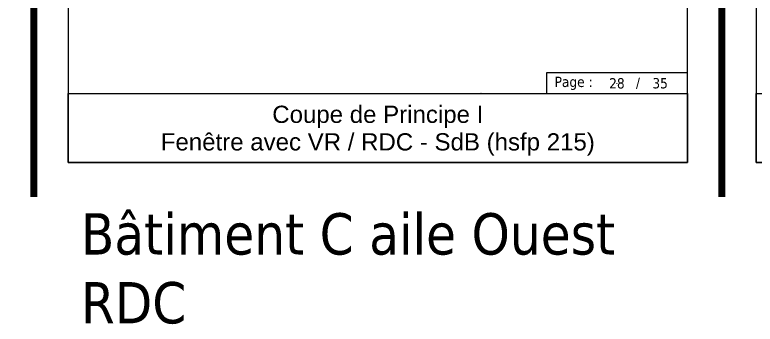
# Model space of a CAD drawing. Header units: millimetres. Extents: x -20000 to 230000, y -17405 to 24510.
# Drawn here: x 79725 to 90484, y -11848 to -7355 of the extents above; entities that cross this region are included whole.
import ezdxf
from ezdxf.enums import TextEntityAlignment as Align

# ---------------------------------------------------------------- set-up
doc = ezdxf.new("R2010")
doc.units = ezdxf.units.MM
doc.header["$PDMODE"] = 35
doc.header["$PDSIZE"] = 0.5
doc.layers.get('0').update_dxf_attribs({"lineweight": 13})
doc.layers.get('Defpoints').update_dxf_attribs({"true_color": 0xc2a584})
for name, color, linetype, lineweight in [('0 - 1 (validé)', 3, 'Continuous', 13), ('1 - Cartouche', 7, 'Continuous', 13), ('1 - Texte', 7, 'Continuous', 13), ('Texte', 7, 'Continuous', 13)]:
    doc.layers.add(name, color=color, linetype=linetype, lineweight=lineweight)
for name, color, linetype, lineweight, plot in [('0 - Trame', 1, 'Continuous', 0, False), ('Intouchable', 252, 'Continuous', 13, False), ('Non visible', 163, 'Continuous', 25, False)]:
    doc.layers.add(name, color=color, linetype=linetype, lineweight=lineweight, plot=plot)
doc.styles.get("Standard").update_dxf_attribs({"font": 'ARIALUNI.TTF'})
doc.styles.add('Texte Poralu', font='tahomabd.ttf')

# ---------------------------------------------------------------- blocks, each defined once
blk = doc.blocks.new('Cadre Coupe_Elev')
at = {"const_width": 20}
blk.add_lwpolyline([(500, 9500), (1500, 9500), (1500, 8500), (500, 8500)], close=True, dxfattribs=at)
for p in [(2000, 9500), (3500, 9500), (5000, 9500), (6500, 9500), (8000, 9500), (2000, 1500), (3500, 1500), (5000, 1500), (6500, 1500), (8000, 1500), (2000, 500), (3500, 500), (5000, 500), (6500, 500), (8000, 500)]:
    blk.add_point(p)
at = {"layer": '0 - Trame'}
for points in [[(500, 500), (9500, 500), (9500, 9500), (500, 9500)], [(500, 1500), (9500, 1500), (9500, 500), (500, 500)]]:
    blk.add_lwpolyline(points, close=True, dxfattribs=at)
for p in [(0, 10000), (10000, 10000), (0, 0), (10000, 0)]:
    blk.add_point(p, dxfattribs=at)
at = {"layer": 'Defpoints'}
for p in [(5000, 5730), (5000, 3733), (5000, 1200), (5000, 1000), (5000, 800)]:
    blk.add_point(p, dxfattribs=at)
at = {"color": 7}
blk.add_attdef('REPERE_1', text='', height=300, dxfattribs=at).set_placement((1000, 9000), align=Align.MIDDLE_CENTER)
at = {"layer": '1 - Texte', "color": 7}
for tag, p in [('DEFINITION1', (5000, 1200)), ('DEFINITION2', (5000, 800))]:
    blk.add_attdef(tag, text='', height=250, dxfattribs=at).set_placement(p, align=Align.MIDDLE_CENTER)
at = {"layer": 'Non visible', "style": 'Texte Poralu'}
for p in [(5447, 4906), (5447, 4606)]:
    blk.add_attdef('REPERE_2', text='', height=35, dxfattribs=at).set_placement(p, align=Align.MIDDLE_LEFT)
blk = doc.blocks.new('Cartouche - Total de page')
at = {"layer": '1 - Cartouche', "color": 0, "insert": (0, 0), "char_height": 5, "attachment_point": 5, "style": 'Texte Poralu'}
blk.add_mtext('35', dxfattribs=at)

msp = doc.modelspace()

# ---------------------------------------------------------------- linework, layer by layer
at = {"const_width": 100}
for points in [[(80000, -10000), (80000, 10000)], [(90000, -10000), (90000, 10000)]]:
    msp.add_lwpolyline(points, dxfattribs=at)
at = {"layer": 'Intouchable'}
msp.add_lwpolyline([(87450, -8500), (89500, -8500), (89500, -8200), (87450, -8200)], close=True, dxfattribs=at)
msp.add_point((88475, -8350), dxfattribs=at)

# ---------------------------------------------------------------- block references
at = {"layer": '0 - 1 (validé)'}
ref = msp.add_blockref('Cadre Coupe_Elev', (70000, -10000), dxfattribs=at)
ref.add_attrib('REPERE_1', 'H', dxfattribs={"layer": '0', "color": 7, "height": 300}).set_placement((71000, -1000), align=Align.MIDDLE_CENTER)
ref.add_attrib('REPERE_2', 'H', dxfattribs={"layer": 'Non visible', "height": 35, "style": 'Texte Poralu'}).set_placement((75447.12, -5094.2), align=Align.MIDDLE_LEFT)
ref.add_attrib('REPERE_2', 'H', dxfattribs={"layer": 'Non visible', "height": 35, "style": 'Texte Poralu'}).set_placement((75447.12, -5394.2), align=Align.MIDDLE_LEFT)
ref.add_attrib('DEFINITION1', 'Coupe de Principe H', dxfattribs={"layer": '1 - Texte', "color": 7, "height": 250}).set_placement((75000, -8800), align=Align.MIDDLE_CENTER)
ref.add_attrib('DEFINITION2', 'PF avec VR / R-1 - Loggia + Etanchéité (logt CS 101)', dxfattribs={"layer": '1 - Texte', "color": 7, "height": 250}).set_placement((75000, -9200), align=Align.MIDDLE_CENTER)
ref = msp.add_blockref('Cadre Coupe_Elev', (80000, -10000), dxfattribs=at)
ref.add_attrib('REPERE_1', 'I', dxfattribs={"layer": '0', "color": 7, "height": 300}).set_placement((81000, -1000), align=Align.MIDDLE_CENTER)
ref.add_attrib('REPERE_2', 'I', dxfattribs={"layer": 'Non visible', "height": 35, "style": 'Texte Poralu'}).set_placement((85447.12, -5094.2), align=Align.MIDDLE_LEFT)
ref.add_attrib('REPERE_2', 'I', dxfattribs={"layer": 'Non visible', "height": 35, "style": 'Texte Poralu'}).set_placement((85447.12, -5394.2), align=Align.MIDDLE_LEFT)
ref.add_attrib('DEFINITION1', 'Coupe de Principe I', dxfattribs={"layer": '1 - Texte', "color": 7, "height": 250}).set_placement((85000, -8800), align=Align.MIDDLE_CENTER)
ref.add_attrib('DEFINITION2', 'Fenêtre avec VR / RDC - SdB (hsfp 215)', dxfattribs={"layer": '1 - Texte', "color": 7, "height": 250}).set_placement((85000, -9200), align=Align.MIDDLE_CENTER)
ref = msp.add_blockref('Cadre Coupe_Elev', (90000, -10000), dxfattribs=at)
ref.add_attrib('REPERE_1', 'J', dxfattribs={"layer": '0', "color": 7, "height": 300}).set_placement((91000, -1000), align=Align.MIDDLE_CENTER)
ref.add_attrib('REPERE_2', 'J', dxfattribs={"layer": 'Non visible', "height": 35, "style": 'Texte Poralu'}).set_placement((95447.12, -5094.2), align=Align.MIDDLE_LEFT)
ref.add_attrib('REPERE_2', 'J', dxfattribs={"layer": 'Non visible', "height": 35, "style": 'Texte Poralu'}).set_placement((95447.12, -5394.2), align=Align.MIDDLE_LEFT)
ref.add_attrib('DEFINITION1', 'Coupe de Principe J', dxfattribs={"layer": '1 - Texte', "color": 7, "height": 250}).set_placement((95000, -8800), align=Align.MIDDLE_CENTER)
ref.add_attrib('DEFINITION2', 'Fenêtre avec VR / RDC', dxfattribs={"layer": '1 - Texte', "color": 7, "height": 250}).set_placement((95000, -9200), align=Align.MIDDLE_CENTER)
at = {"layer": 'Intouchable', "xscale": 30, "yscale": 30, "zscale": 30}
msp.add_blockref('Cartouche - Total de page', (89102.9, -8350), dxfattribs=at)

# ---------------------------------------------------------------- texts
at = {"style": 'Texte Poralu'}
msp.add_attdef('28', text='', height=150, dxfattribs=at).set_placement((88475, -8350), align=Align.MIDDLE_CENTER)
at = {"layer": 'Intouchable', "char_height": 150, "style": 'Texte Poralu'}
for s, insert, attachment_point in [('Page : ', (87569.36, -8350), 4), ('/', (88780.84, -8350), 5)]:
    msp.add_mtext(s, dxfattribs=dict(at, insert=insert, attachment_point=attachment_point))
at = {"layer": 'Texte', "insert": (80685.8, -10236.27), "char_height": 600, "attachment_point": 1, "style": 'Texte Poralu'}
msp.add_mtext_dynamic_manual_height_columns('Bâtiment C aile Ouest\\PRDC ', width=10059.0673, gutter_width=300, heights=[0], dxfattribs=at)

doc.saveas('drawing.dxf')
